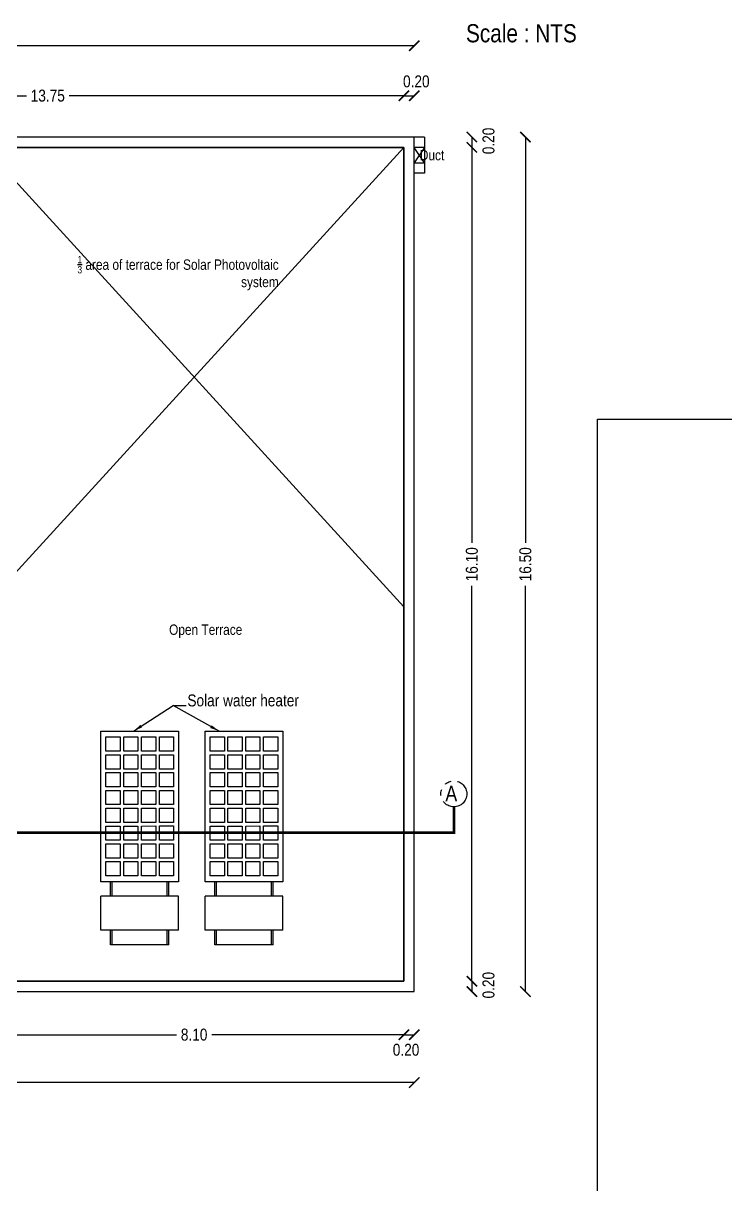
# Model space of a CAD drawing. Header units: metres. Extents: x -488 to 19274, y 1106 to 2071.
# Drawn here: x 19162.33 to 19175.89, y 1129.31 to 1151.74 of the extents above; entities that cross this region are included whole.
import ezdxf

# ---------------------------------------------------------------- set-up
doc = ezdxf.new("R2010")
doc.units = ezdxf.units.M
doc.header["$MEASUREMENT"] = 0
doc.linetypes.add('PHANTOM2', pattern=[1.25, 0.625, -0.125, 0.125, -0.125, 0.125, -0.125])
for name, color, linetype in [('0 @ 1 (2)', 7, 'Continuous'), ('BLK_1_FLR_5_ROOF_AREA', 54, 'Continuous'), ('SOLAR_PANEL', 3, 'Continuous')]:
    doc.layers.add(name, color=color, linetype=linetype)
doc.styles.add('CODE', font='swissc.ttf', dxfattribs={"height": 0.25})
doc.styles.get("Standard").update_dxf_attribs({"font": 'swissc.ttf', "height": 0.23})
doc.dimstyles.new('OUTER', dxfattribs={"dimscale": 0, "dimtxt": 0.3, "dimasz": 0.18, "dimexe": 0.18, "dimexo": 0.0625, "dimgap": 0.09, "dimtad": 0, "dimzin": 0, "dimdsep": 46, "dimtxsty": 'CODE', "dimcen": 0.09, "dimse1": 1, "dimse2": 1, "dimclrd": 8, "dimclrt": 1, "dimadec": 0, "dimazin": 0, "dimtfac": 1, "dimtofl": 0, "dimtmove": 0, "dimatfit": 3, "dimfxl": 0, "dimtolj": 1, "dimtzin": 0, "dimarcsym": 0})
doc.dimstyles.get("Standard").update_dxf_attribs({"dimtxt": 1, "dimasz": 0.18, "dimexe": 0.18, "dimexo": 0.0625, "dimgap": 0.09, "dimtad": 0, "dimtih": 1, "dimtoh": 1, "dimdec": 4, "dimzin": 0, "dimdsep": 46, "dimtxsty": 'Standard', "dimcen": 0.09, "dimadec": 0, "dimazin": 0, "dimtfac": 1, "dimtdec": 4, "dimtofl": 0, "dimtmove": 0, "dimatfit": 3, "dimfxl": 0, "dimtolj": 1, "dimtzin": 0, "dimarcsym": 0})

# ---------------------------------------------------------------- blocks, each defined once
blk = doc.blocks.new('solar')
for p, q in [((-146.06, 57), (-121.12, 57)), ((-146.06, 57), (-146.06, 0)), ((-121.12, 57), (-121.12, 0)), ((-95.71, 53.32), (-106.16, 53.32)), ((-106.16, 53.32), (-106.16, 42.87)), ((-95.71, 42.87), (-95.71, 53.32)), ((-82.65, 53.32), (-93.1, 53.32)), ((-93.1, 53.32), (-93.1, 42.87)), ((-82.65, 42.87), (-82.65, 53.32)), ((-69.59, 53.32), (-80.04, 53.32)), ((-80.04, 53.32), (-80.04, 42.87)), ((-69.59, 42.87), (-69.59, 53.32)), ((-56.52, 53.32), (-66.97, 53.32)), ((-66.97, 53.32), (-66.97, 42.87)), ((-56.52, 42.87), (-56.52, 53.32)), ((-43.46, 53.32), (-53.91, 53.32)), ((-53.91, 53.32), (-53.91, 42.87)), ((-43.46, 42.87), (-43.46, 53.32)), ((-30.4, 53.32), (-40.85, 53.32)), ((-40.85, 53.32), (-40.85, 42.87)), ((-30.4, 42.87), (-30.4, 53.32)), ((-17.34, 53.32), (-27.79, 53.32)), ((-27.79, 53.32), (-27.79, 42.87)), ((-17.34, 42.87), (-17.34, 53.32)), ((-4.28, 53.32), (-14.72, 53.32)), ((-14.72, 53.32), (-14.72, 42.87)), ((-4.28, 42.87), (-4.28, 53.32)), ((-156.75, 49.87), (-156.75, 7.12)), ((-156.75, 49.87), (-146.06, 49.87)), ((-156.75, 48.69), (-146.06, 48.69)), ((-121.12, 49.87), (-110.44, 49.87)), ((-121.12, 48.69), (-110.44, 48.69)), ((-106.16, 42.87), (-95.71, 42.87)), ((-93.1, 42.87), (-82.65, 42.87)), ((-80.04, 42.87), (-69.59, 42.87)), ((-66.97, 42.87), (-56.52, 42.87)), ((-53.91, 42.87), (-43.46, 42.87)), ((-40.85, 42.87), (-30.4, 42.87)), ((-27.79, 42.87), (-17.34, 42.87)), ((-14.72, 42.87), (-4.28, 42.87)), ((-95.71, 40.26), (-106.16, 40.26)), ((-106.16, 40.26), (-106.16, 29.81)), ((-95.71, 29.81), (-95.71, 40.26)), ((-82.65, 40.26), (-93.1, 40.26)), ((-93.1, 40.26), (-93.1, 29.81)), ((-82.65, 29.81), (-82.65, 40.26)), ((-69.59, 40.26), (-80.04, 40.26)), ((-80.04, 40.26), (-80.04, 29.81)), ((-69.59, 29.81), (-69.59, 40.26)), ((-56.52, 40.26), (-66.97, 40.26)), ((-66.97, 40.26), (-66.97, 29.81)), ((-56.52, 29.81), (-56.52, 40.26)), ((-43.46, 40.26), (-53.91, 40.26)), ((-53.91, 40.26), (-53.91, 29.81)), ((-43.46, 29.81), (-43.46, 40.26)), ((-30.4, 40.26), (-40.85, 40.26)), ((-40.85, 40.26), (-40.85, 29.81)), ((-30.4, 29.81), (-30.4, 40.26)), ((-17.34, 40.26), (-27.79, 40.26)), ((-27.79, 40.26), (-27.79, 29.81)), ((-17.34, 29.81), (-17.34, 40.26)), ((-4.28, 40.26), (-14.72, 40.26)), ((-14.72, 40.26), (-14.72, 29.81)), ((-4.28, 29.81), (-4.28, 40.26)), ((-106.16, 29.81), (-95.71, 29.81)), ((-95.71, 27.19), (-106.16, 27.19)), ((-106.16, 27.19), (-106.16, 16.74)), ((-95.71, 16.74), (-95.71, 27.19)), ((-93.1, 29.81), (-82.65, 29.81)), ((-82.65, 27.19), (-93.1, 27.19)), ((-93.1, 27.19), (-93.1, 16.74)), ((-82.65, 16.74), (-82.65, 27.19)), ((-80.04, 29.81), (-69.59, 29.81)), ((-69.59, 27.19), (-80.04, 27.19)), ((-80.04, 27.19), (-80.04, 16.74)), ((-69.59, 16.74), (-69.59, 27.19)), ((-66.97, 29.81), (-56.52, 29.81)), ((-56.52, 27.19), (-66.97, 27.19)), ((-66.97, 27.19), (-66.97, 16.74)), ((-56.52, 16.74), (-56.52, 27.19)), ((-53.91, 29.81), (-43.46, 29.81)), ((-43.46, 27.19), (-53.91, 27.19)), ((-53.91, 27.19), (-53.91, 16.74)), ((-43.46, 16.74), (-43.46, 27.19)), ((-40.85, 29.81), (-30.4, 29.81)), ((-30.4, 27.19), (-40.85, 27.19)), ((-40.85, 27.19), (-40.85, 16.74)), ((-30.4, 16.74), (-30.4, 27.19)), ((-27.79, 29.81), (-17.34, 29.81)), ((-17.34, 27.19), (-27.79, 27.19)), ((-27.79, 27.19), (-27.79, 16.74)), ((-17.34, 16.74), (-17.34, 27.19)), ((-14.72, 29.81), (-4.28, 29.81)), ((-4.28, 27.19), (-14.72, 27.19)), ((-14.72, 27.19), (-14.72, 16.74)), ((-4.28, 16.74), (-4.28, 27.19)), ((-106.16, 16.74), (-95.71, 16.74)), ((-95.71, 14.13), (-106.16, 14.13)), ((-106.16, 14.13), (-106.16, 3.68)), ((-95.71, 3.68), (-95.71, 14.13)), ((-93.1, 16.74), (-82.65, 16.74)), ((-82.65, 14.13), (-93.1, 14.13)), ((-93.1, 14.13), (-93.1, 3.68)), ((-82.65, 3.68), (-82.65, 14.13)), ((-80.04, 16.74), (-69.59, 16.74)), ((-69.59, 14.13), (-80.04, 14.13)), ((-80.04, 14.13), (-80.04, 3.68)), ((-69.59, 3.68), (-69.59, 14.13)), ((-66.97, 16.74), (-56.52, 16.74)), ((-56.52, 14.13), (-66.97, 14.13)), ((-66.97, 14.13), (-66.97, 3.68)), ((-56.52, 3.68), (-56.52, 14.13)), ((-53.91, 16.74), (-43.46, 16.74)), ((-43.46, 14.13), (-53.91, 14.13)), ((-53.91, 14.13), (-53.91, 3.68)), ((-43.46, 3.68), (-43.46, 14.13)), ((-40.85, 16.74), (-30.4, 16.74)), ((-30.4, 14.13), (-40.85, 14.13)), ((-40.85, 14.13), (-40.85, 3.68)), ((-30.4, 3.68), (-30.4, 14.13)), ((-27.79, 16.74), (-17.34, 16.74)), ((-17.34, 14.13), (-27.79, 14.13)), ((-27.79, 14.13), (-27.79, 3.68)), ((-17.34, 3.68), (-17.34, 14.13)), ((-14.72, 16.74), (-4.28, 16.74)), ((-4.28, 14.13), (-14.72, 14.13)), ((-14.72, 14.13), (-14.72, 3.68)), ((-4.28, 3.68), (-4.28, 14.13)), ((-156.75, 8.31), (-146.06, 8.31)), ((-156.75, 7.12), (-146.06, 7.12)), ((-121.12, 8.31), (-110.44, 8.31)), ((-121.12, 7.12), (-110.44, 7.12)), ((-106.16, 3.68), (-95.71, 3.68)), ((-93.1, 3.68), (-82.65, 3.68)), ((-80.04, 3.68), (-69.59, 3.68)), ((-66.97, 3.68), (-56.52, 3.68)), ((-53.91, 3.68), (-43.46, 3.68)), ((-40.85, 3.68), (-30.4, 3.68)), ((-27.79, 3.68), (-17.34, 3.68)), ((-14.72, 3.68), (-4.28, 3.68)), ((-146.06, 0), (-121.12, 0))]:
    blk.add_line(p, q)
blk.add_lwpolyline([(-110.44, 57), (-110.44, 0), (0, 0), (0, 57)], close=True)
blk = doc.blocks.new('_ArchTick')
at = {"const_width": 0.15}
blk.add_lwpolyline([(-0.5, -0.5), (0.5, 0.5)], dxfattribs=at)
blk = doc.blocks.new('*D545')
at = {"color": 0, "lineweight": -2}
for p, q in [((19161.581, 1132.212), (19165.289, 1132.212)), ((19169.681, 1132.212), (19165.974, 1132.212))]:
    blk.add_line(p, q, dxfattribs=at)
at = {"layer": 'Defpoints', "color": 0}
for p in [(19161.581, 1133.244), (19169.681, 1133.244), (19169.681, 1132.212)]:
    blk.add_point(p, dxfattribs=at)
at = {"color": 0, "lineweight": -2, "xscale": 0.2, "yscale": 0.2, "zscale": 0.2, "rotation": 180}
blk.add_blockref('_ArchTick', (19161.581, 1132.212), dxfattribs=at)
at = {"color": 0, "lineweight": -2, "xscale": 0.2, "yscale": 0.2, "zscale": 0.2}
blk.add_blockref('_ArchTick', (19169.681, 1132.212), dxfattribs=at)
at = {"color": 0, "insert": (19165.631, 1132.212), "char_height": 0.23, "attachment_point": 5}
blk.add_mtext('\\A1;8.10', dxfattribs=at)
blk = doc.blocks.new('*D546')
at = {"color": 0, "lineweight": -2}
blk.add_line((19169.681, 1132.212), (19169.881, 1132.212), dxfattribs=at)
at = {"layer": 'Defpoints', "color": 0}
for p in [(19169.681, 1133.244), (19169.881, 1133.238), (19169.881, 1132.212)]:
    blk.add_point(p, dxfattribs=at)
at = {"color": 0, "lineweight": -2, "xscale": 0.2, "yscale": 0.2, "zscale": 0.2, "rotation": 180}
blk.add_blockref('_ArchTick', (19169.681, 1132.212), dxfattribs=at)
at = {"color": 0, "lineweight": -2, "xscale": 0.2, "yscale": 0.2, "zscale": 0.2}
blk.add_blockref('_ArchTick', (19169.881, 1132.212), dxfattribs=at)
at = {"color": 0, "insert": (19169.722, 1131.92), "char_height": 0.23, "attachment_point": 5}
blk.add_mtext('\\A1;0.20', dxfattribs=at)
blk = doc.blocks.new('*D548')
at = {"color": 0, "lineweight": -2}
for p, q in [((19148.031, 1131.287), (19158.539, 1131.287)), ((19169.881, 1131.287), (19159.374, 1131.287))]:
    blk.add_line(p, q, dxfattribs=at)
at = {"layer": 'Defpoints', "color": 0}
for p in [(19148.031, 1133.044), (19169.881, 1133.044), (19169.881, 1131.287)]:
    blk.add_point(p, dxfattribs=at)
at = {"color": 0, "lineweight": -2, "xscale": 0.2, "yscale": 0.2, "zscale": 0.2, "rotation": 180}
blk.add_blockref('_ArchTick', (19148.031, 1131.287), dxfattribs=at)
at = {"color": 0, "lineweight": -2, "xscale": 0.2, "yscale": 0.2, "zscale": 0.2}
blk.add_blockref('_ArchTick', (19169.881, 1131.287), dxfattribs=at)
at = {"color": 0, "insert": (19158.956, 1131.287), "char_height": 0.23, "attachment_point": 5}
blk.add_mtext('\\A1;21.85', dxfattribs=at)
blk = doc.blocks.new('*D551')
at = {"color": 0, "lineweight": -2}
for p, q in [((19155.931, 1150.342), (19162.393, 1150.342)), ((19169.681, 1150.342), (19163.22, 1150.342))]:
    blk.add_line(p, q, dxfattribs=at)
at = {"layer": 'Defpoints', "color": 0}
for p in [(19169.681, 1150.342), (19155.931, 1149.344), (19169.681, 1149.344)]:
    blk.add_point(p, dxfattribs=at)
at = {"color": 0, "lineweight": -2, "xscale": 0.2, "yscale": 0.2, "zscale": 0.2, "rotation": 180}
blk.add_blockref('_ArchTick', (19155.931, 1150.342), dxfattribs=at)
at = {"color": 0, "lineweight": -2, "xscale": 0.2, "yscale": 0.2, "zscale": 0.2}
blk.add_blockref('_ArchTick', (19169.681, 1150.342), dxfattribs=at)
at = {"color": 0, "insert": (19162.806, 1150.342), "char_height": 0.23, "attachment_point": 5}
blk.add_mtext('\\A1;13.75', dxfattribs=at)
blk = doc.blocks.new('*D552')
at = {"color": 0, "lineweight": -2}
blk.add_line((19169.681, 1150.342), (19169.881, 1150.342), dxfattribs=at)
at = {"layer": 'Defpoints', "color": 0}
for p in [(19169.881, 1150.342), (19169.681, 1149.344), (19169.881, 1149.344)]:
    blk.add_point(p, dxfattribs=at)
at = {"color": 0, "lineweight": -2, "xscale": 0.2, "yscale": 0.2, "zscale": 0.2, "rotation": 180}
blk.add_blockref('_ArchTick', (19169.681, 1150.342), dxfattribs=at)
at = {"color": 0, "lineweight": -2, "xscale": 0.2, "yscale": 0.2, "zscale": 0.2}
blk.add_blockref('_ArchTick', (19169.881, 1150.342), dxfattribs=at)
at = {"color": 0, "insert": (19169.92, 1150.617), "char_height": 0.23, "attachment_point": 5}
blk.add_mtext('\\A1;0.20', dxfattribs=at)
blk = doc.blocks.new('*D554')
at = {"color": 0, "lineweight": -2}
for p, q in [((19148.031, 1151.306), (19158.539, 1151.306)), ((19169.881, 1151.306), (19159.374, 1151.306))]:
    blk.add_line(p, q, dxfattribs=at)
at = {"layer": 'Defpoints', "color": 0}
for p in [(19169.881, 1151.306), (19148.031, 1149.544), (19169.881, 1149.544)]:
    blk.add_point(p, dxfattribs=at)
at = {"color": 0, "lineweight": -2, "xscale": 0.2, "yscale": 0.2, "zscale": 0.2, "rotation": 180}
blk.add_blockref('_ArchTick', (19148.031, 1151.306), dxfattribs=at)
at = {"color": 0, "lineweight": -2, "xscale": 0.2, "yscale": 0.2, "zscale": 0.2}
blk.add_blockref('_ArchTick', (19169.881, 1151.306), dxfattribs=at)
at = {"color": 0, "insert": (19158.956, 1151.306), "char_height": 0.23, "attachment_point": 5}
blk.add_mtext('\\A1;21.85', dxfattribs=at)
blk = doc.blocks.new('*D555')
at = {"color": 0, "lineweight": -2}
for p, q in [((19170.993, 1149.344), (19170.993, 1141.709)), ((19170.993, 1133.244), (19170.993, 1140.88))]:
    blk.add_line(p, q, dxfattribs=at)
at = {"layer": 'Defpoints', "color": 0}
for p in [(19169.153, 1149.344), (19169.681, 1133.244), (19170.993, 1133.244)]:
    blk.add_point(p, dxfattribs=at)
at = {"color": 0, "lineweight": -2, "xscale": 0.2, "yscale": 0.2, "zscale": 0.2}
for p, rotation in [((19170.993, 1149.344), 90), ((19170.993, 1133.244), 270)]:
    blk.add_blockref('_ArchTick', p, dxfattribs=dict(at, rotation=rotation))
at = {"color": 0, "insert": (19170.993, 1141.294), "char_height": 0.23, "attachment_point": 5, "rotation": 90}
blk.add_mtext('\\A1;16.10', dxfattribs=at)
blk = doc.blocks.new('*D556')
at = {"color": 0, "lineweight": -2}
blk.add_line((19170.993, 1133.244), (19170.993, 1133.044), dxfattribs=at)
at = {"layer": 'Defpoints', "color": 0}
for p in [(19169.681, 1133.244), (19169.681, 1133.044), (19170.993, 1133.044)]:
    blk.add_point(p, dxfattribs=at)
at = {"color": 0, "lineweight": -2, "xscale": 0.2, "yscale": 0.2, "zscale": 0.2}
for p, rotation in [((19170.993, 1133.244), 90), ((19170.993, 1133.044), 270)]:
    blk.add_blockref('_ArchTick', p, dxfattribs=dict(at, rotation=rotation))
at = {"color": 0, "insert": (19171.314, 1133.168), "char_height": 0.23, "attachment_point": 5, "rotation": 90}
blk.add_mtext('\\A1;0.20', dxfattribs=at)
blk = doc.blocks.new('*D557')
at = {"color": 0, "lineweight": -2}
blk.add_line((19170.993, 1149.544), (19170.993, 1149.344), dxfattribs=at)
at = {"layer": 'Defpoints', "color": 0}
for p in [(19169.681, 1149.544), (19169.681, 1149.344), (19170.993, 1149.344)]:
    blk.add_point(p, dxfattribs=at)
at = {"color": 0, "lineweight": -2, "xscale": 0.2, "yscale": 0.2, "zscale": 0.2}
for p, rotation in [((19170.993, 1149.544), 90), ((19170.993, 1149.344), 270)]:
    blk.add_blockref('_ArchTick', p, dxfattribs=dict(at, rotation=rotation))
at = {"color": 0, "insert": (19171.314, 1149.468), "char_height": 0.23, "attachment_point": 5, "rotation": 90}
blk.add_mtext('\\A1;0.20', dxfattribs=at)
blk = doc.blocks.new('*D558')
at = {"color": 0, "lineweight": -2}
for p, q in [((19172.026, 1149.544), (19172.026, 1141.709)), ((19172.026, 1133.044), (19172.026, 1140.88))]:
    blk.add_line(p, q, dxfattribs=at)
at = {"layer": 'Defpoints', "color": 0}
for p in [(19169.881, 1149.544), (19169.881, 1133.044), (19172.026, 1133.044)]:
    blk.add_point(p, dxfattribs=at)
at = {"color": 0, "lineweight": -2, "xscale": 0.2, "yscale": 0.2, "zscale": 0.2}
for p, rotation in [((19172.026, 1149.544), 90), ((19172.026, 1133.044), 270)]:
    blk.add_blockref('_ArchTick', p, dxfattribs=dict(at, rotation=rotation))
at = {"color": 0, "insert": (19172.026, 1141.294), "char_height": 0.23, "attachment_point": 5, "rotation": 90}
blk.add_mtext('\\A1;16.50', dxfattribs=at)

msp = doc.modelspace()

# ---------------------------------------------------------------- linework, layer by layer
for p, q in [((19170.08128, 1149.54425), (19155.93128, 1149.54425)), ((19170.08128, 1149.54425), (19170.08128, 1149.34425)), ((19169.68128, 1149.34425), (19156.38128, 1149.34425)), ((19169.68128, 1149.34425), (19161.58128, 1140.47257)), ((19161.58128, 1149.34425), (19169.68128, 1140.47257)), ((19169.68128, 1133.24425), (19169.68128, 1149.34425)), ((19170.08128, 1149.04425), (19169.88128, 1149.34425)), ((19170.08128, 1149.34425), (19169.88128, 1149.04425)), ((19170.08128, 1149.34425), (19169.88128, 1149.34425)), ((19169.88128, 1149.04425), (19169.88128, 1149.34425)), ((19170.08128, 1149.34425), (19170.08128, 1149.04425)), ((19169.88128, 1149.04425), (19170.08128, 1149.04425)), ((19170.08128, 1149.04425), (19170.08128, 1148.84425)), ((19170.08128, 1148.84425), (19169.88128, 1148.84425)), ((19169.88128, 1133.04425), (19169.88128, 1148.84425)), ((19161.58128, 1133.24425), (19169.68128, 1133.24425)), ((19160.98128, 1133.04425), (19169.88128, 1133.04425))]:
    msp.add_line(p, q)
msp.add_lwpolyline([(19173.42073, 1106.93744), (19173.42073, 1144.09568), (19218.48338, 1144.09568)])
at = {"linetype": 'PHANTOM2', "const_width": 0.05}
msp.add_lwpolyline([(19170.64533, 1136.61059), (19170.64533, 1136.11059), (19147.51264, 1136.11059), (19147.51264, 1136.61059)], dxfattribs=at)
at = {"linetype": 'PHANTOM2'}
msp.add_circle((19170.64533, 1136.86059), 0.25, dxfattribs=at)
at = {"layer": 'BLK_1_FLR_5_ROOF_AREA'}
msp.add_lwpolyline([(19169.88128, 1149.54425), (19148.03128, 1149.54425), (19148.03128, 1133.04425), (19169.88128, 1133.04425)], close=True, dxfattribs=at)
at = {"layer": 'SOLAR_PANEL', "color": 3}
msp.add_lwpolyline([(19169.68128, 1133.24425), (19161.58128, 1133.24425), (19161.58128, 1149.34425), (19169.68128, 1149.34425)], close=True, dxfattribs=at)

# ---------------------------------------------------------------- block references
at = {"xscale": -0.0263157892231463, "yscale": 0.0263157892231463, "zscale": 0.0263157892231463, "rotation": 270.0079075091283}
for p in [(19163.83132, 1138.07258), (19165.8426, 1138.07258)]:
    msp.add_blockref('solar', p, dxfattribs=at)

# ---------------------------------------------------------------- texts
for s, insert, char_height, width, attachment_point in [('Scale : NTS', (19170.87914, 1151.72234), 0.35, 4.5636979, 1), ('Duct', (19170.45941, 1149.09221), 0.2, 3.8320968, 9), ('\\A1;{\\H0.7x;\\S1/3;} area of terrace for Solar Photovoltaic system', (19167.26344, 1146.58507), 0.2, 3.9824461, 9), ('Open Terrace ', (19166.56126, 1139.87171), 0.2, 2.3810588, 9), ('Solar water heater', (19165.50141, 1138.78121), 0.23, 3.8320968, 1), ('{\\W9.1208;  }A', (19168.73761, 1136.71748), 0.3, 3.8320968, 7)]:
    msp.add_mtext(s, dxfattribs=dict(insert=insert, char_height=char_height, width=width, attachment_point=attachment_point))

# ---------------------------------------------------------------- dimensions: what is measured, and where the dimension line sits
at = {"layer": '0 @ 1 (2)'}
for p1, p2, distance, picture, middle in [((19148.03128, 1149.54425), (19169.88128, 1149.54425), 1.76194, '*D554', (19158.95628, 1151.30618)), ((19169.88128, 1149.54425), (19169.88128, 1133.04425), 2.14433, '*D558', (19172.02562, 1141.29425)), ((19148.03128, 1133.04425), (19169.88128, 1133.04425), -1.75688, '*D548', (19158.95628, 1131.28737))]:
    dim = msp.add_aligned_dim(p1=p1, p2=p2, distance=distance, dimstyle='OUTER', override={"dimscale": 1, "dimtxt": 0.23, "dimasz": 0.2, "dimtxsty": 'Standard', "dimblk": 'ArchTick', "dimclrd": 0, "dimclrt": 0, "dimtix": 0, "dimtofl": 0, "dimtmove": 0, "dimatfit": 3, "dimfxl": 0}, dxfattribs=at)
    dim.commit()
    dim.dimension.update_dxf_attribs({"geometry": picture, "text_midpoint": middle})
for base, p1, p2, angle, picture, middle in [((19169.88128, 1150.34217), (19169.68128, 1149.34425), (19169.88128, 1149.34425), 180, '*D552', (19169.92007, 1150.61731)), ((19170.9932, 1149.34425), (19169.68128, 1149.54425), (19169.68128, 1149.34425), 90, '*D557', (19171.31423, 1149.46786)), ((19170.9932, 1133.04425), (19169.68128, 1133.24425), (19169.68128, 1133.04425), 90, '*D556', (19171.31423, 1133.16786)), ((19169.88128, 1132.21159), (19169.68128, 1133.24425), (19169.88128, 1133.23839), 180, '*D546', (19169.72213, 1131.91977))]:
    dim = msp.add_linear_dim(base=base, p1=p1, p2=p2, angle=angle, dimstyle='OUTER', override={"dimscale": 1, "dimtxt": 0.23, "dimasz": 0.2, "dimtxsty": 'Standard', "dimblk": 'ArchTick', "dimclrd": 0, "dimclrt": 0, "dimtix": 0, "dimtofl": 0, "dimtmove": 1, "dimatfit": 3, "dimfxl": 0}, dxfattribs=at)
    dim.commit()
    dim.dimension.update_dxf_attribs({"geometry": picture, "text_midpoint": middle, "dimtype": 128})
for base, p1, p2, angle, picture, middle in [((19169.68128, 1150.34217), (19155.93128, 1149.34425), (19169.68128, 1149.34425), 180, '*D551', (19162.80628, 1150.34217)), ((19170.9932, 1133.24425), (19169.15258, 1149.34425), (19169.68128, 1133.24425), 90, '*D555', (19170.9932, 1141.29425)), ((19169.68128, 1132.21159), (19161.58128, 1133.24425), (19169.68128, 1133.24425), 180, '*D545', (19165.63128, 1132.21159))]:
    dim = msp.add_linear_dim(base=base, p1=p1, p2=p2, angle=angle, dimstyle='OUTER', override={"dimscale": 1, "dimtxt": 0.23, "dimasz": 0.2, "dimtxsty": 'Standard', "dimblk": 'ArchTick', "dimclrd": 0, "dimclrt": 0, "dimtix": 0, "dimtofl": 0, "dimtmove": 1, "dimatfit": 3, "dimfxl": 0}, dxfattribs=at)
    dim.commit()
    dim.dimension.update_dxf_attribs({"geometry": picture, "text_midpoint": middle})

# ---------------------------------------------------------------- leaders
for points in [[(19164.45966, 1138.07267), (19165.22859, 1138.56639), (19165.4794, 1138.56639)], [(19166.11293, 1138.07262), (19165.22859, 1138.56639)]]:
    msp.add_leader(points, dimstyle='Standard', override={"dimgap": 0, "dimtad": 0})

doc.saveas('drawing.dxf')
